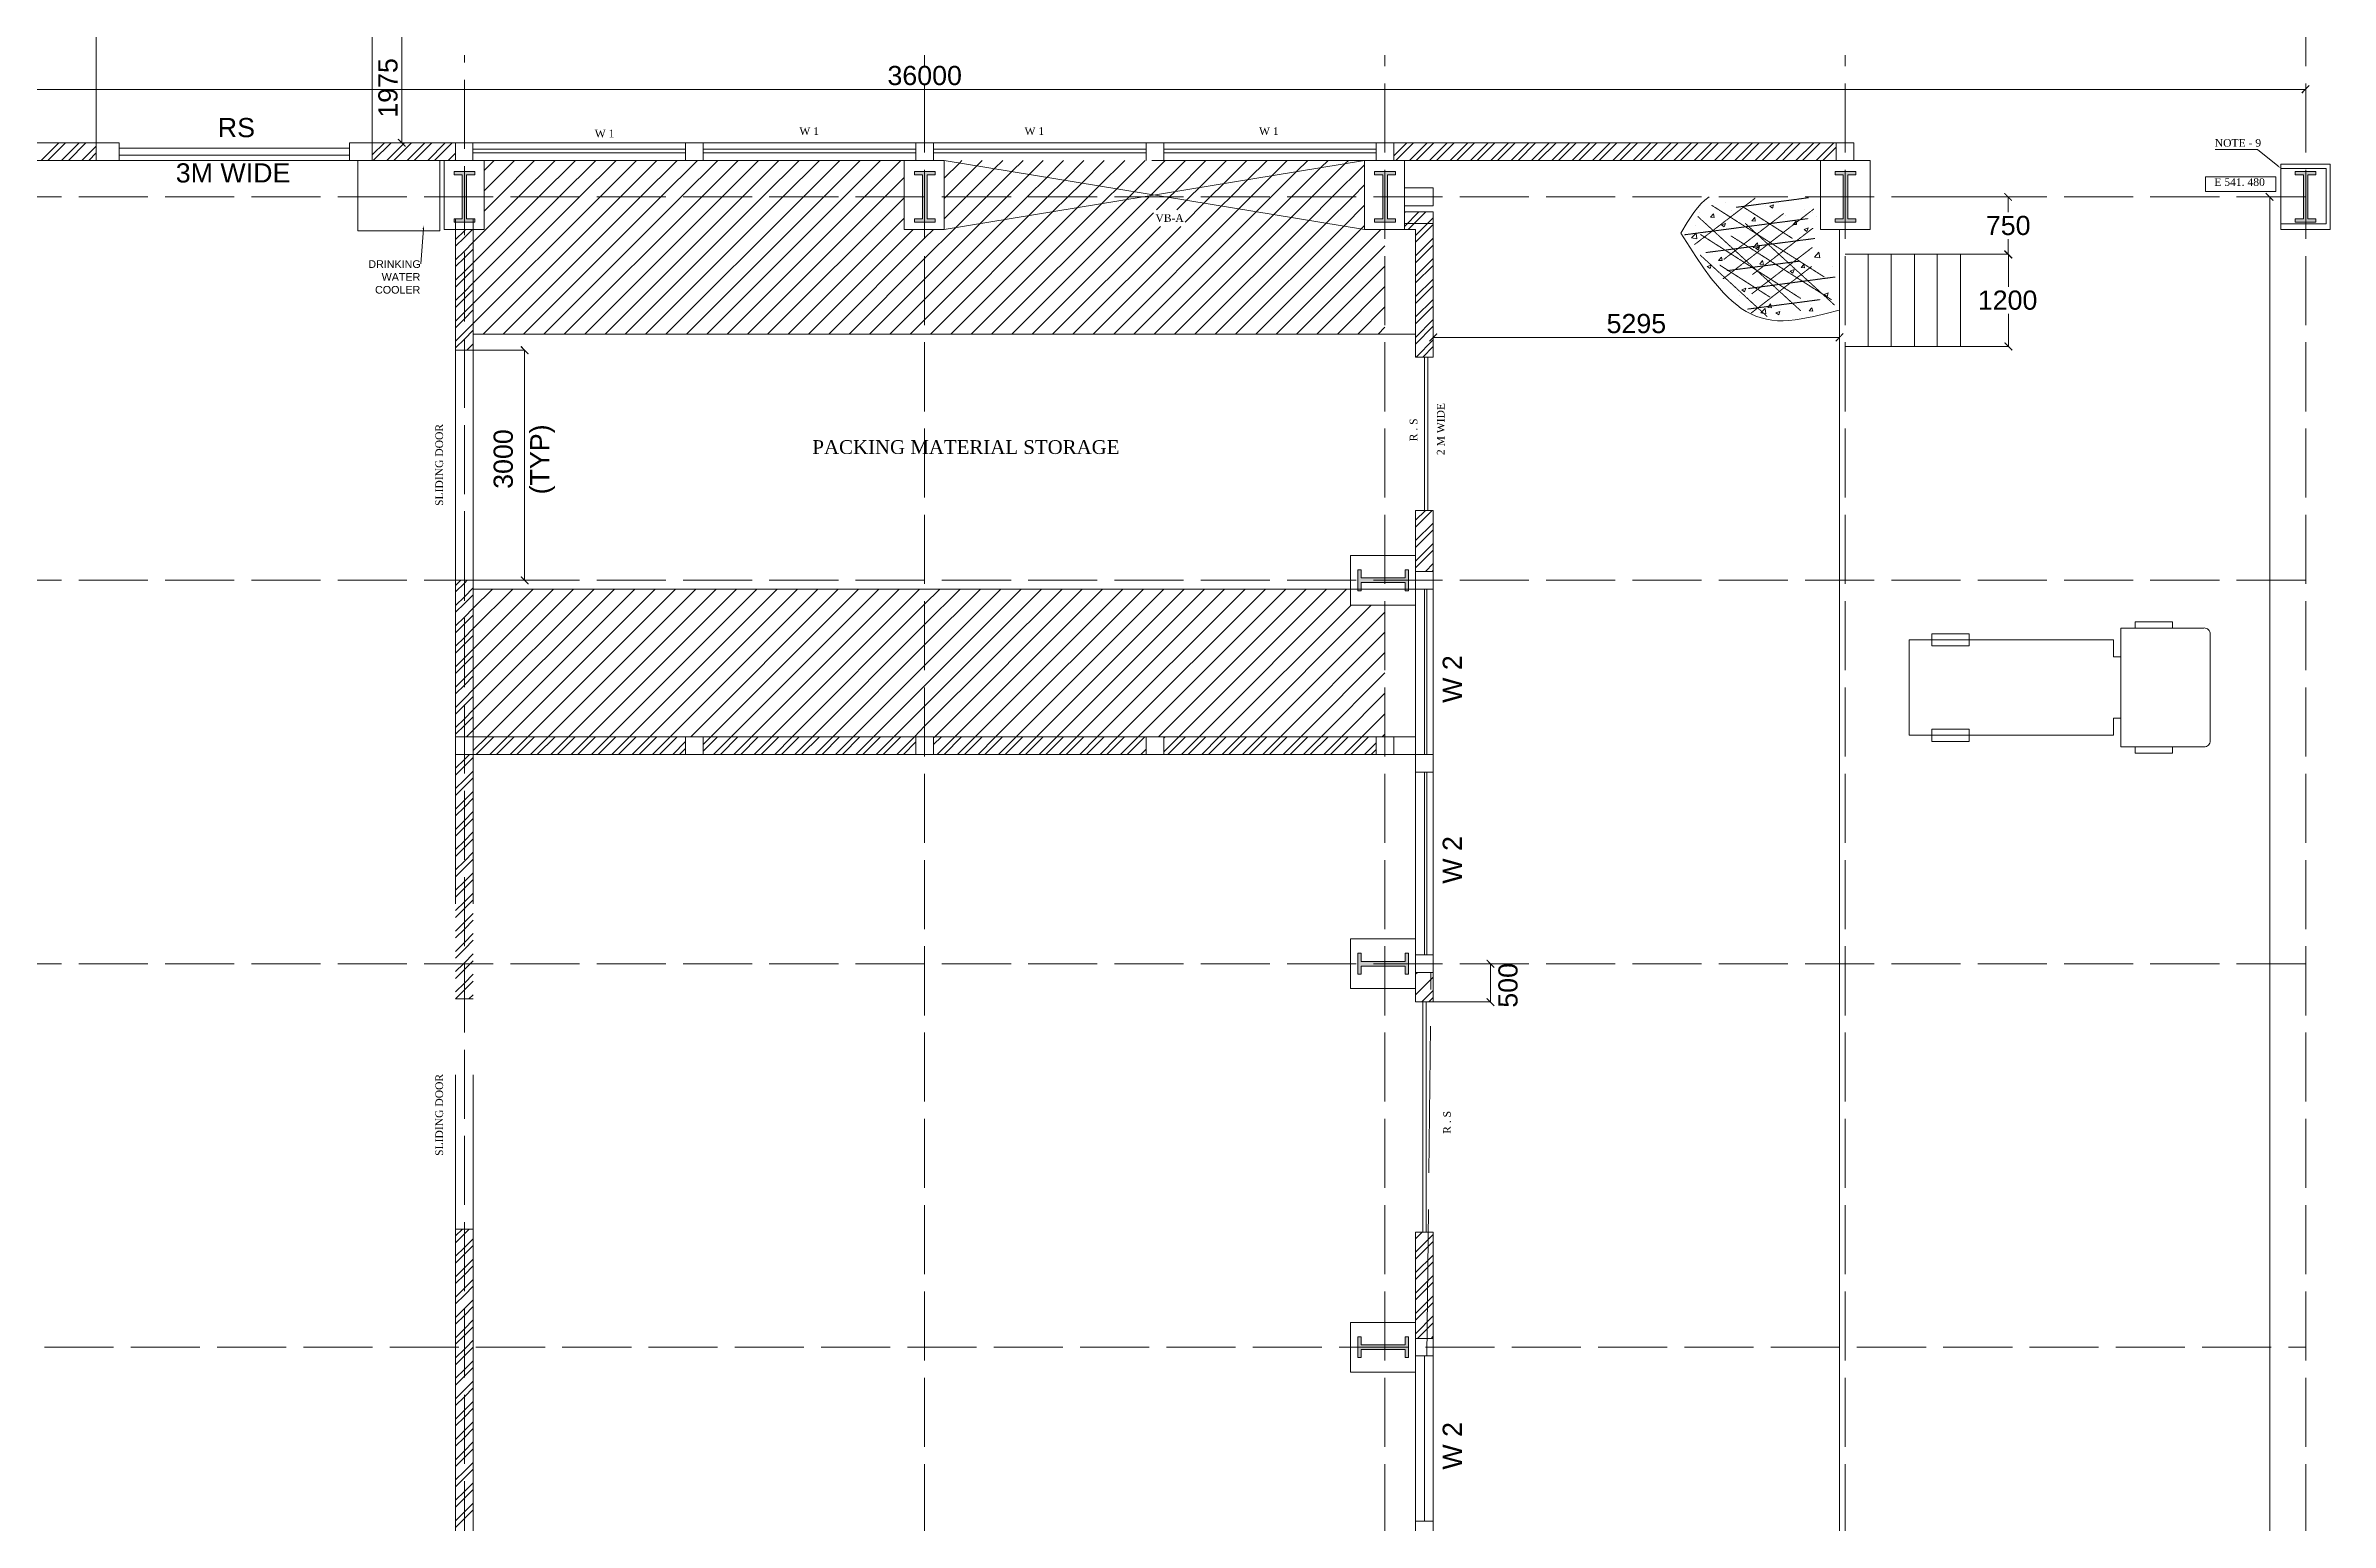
# Model space of a CAD drawing. Header units: inches. Extents: x 2602 to 127694, y 109 to 91908.
# Drawn here: x 73851 to 103631, y 59390 to 78644 of the extents above; entities that cross this region are included whole.
import ezdxf

# ---------------------------------------------------------------- set-up
doc = ezdxf.new("R2010")
doc.units = ezdxf.units.IN
doc.header["$MEASUREMENT"] = 0
doc.linetypes.add('PDF_IMPORT', pattern=[1, 0.8, -0.2])
doc.layers.add('PDF_Geometry', color=7, linetype='Continuous')
doc.layers.add('PDF_Solid Fills', color=7, linetype='Continuous', true_color=0x724639)
doc.layers.add('PDF_Text', color=230, linetype='Continuous', true_color=0xff007f)
doc.styles.add('PDF Arial', font='arial.ttf')
doc.styles.add('PDF Times New Roman', font='times.ttf')

msp = doc.modelspace()

# ---------------------------------------------------------------- hatches: boundary and pattern name
at = {"layer": 'PDF_Solid Fills', "true_color": 0x00b8b8, "transparency": 33554559}
for points in [[(103254, 78033), (103264, 78020), (103362, 78121), (103352, 78131)], [(78449, 77432), (78436, 77423), (78538, 77324), (78548, 77334)], [(102883, 76619), (102896, 76629), (102795, 76727), (102785, 76717)], [(91993, 74887), (91983, 74897), (91882, 74795), (91895, 74785)], [(97179, 74795), (97189, 74785), (97287, 74887), (97277, 74897)], [(80139, 74618), (80148, 74628), (80050, 74730), (80040, 74717)], [(80050, 71728), (80040, 71718), (80139, 71617), (80148, 71630)]]:
    msp.add_hatch(color=132, dxfattribs=at).paths.add_polyline_path(points)
at = {"layer": 'PDF_Solid Fills', "transparency": 33554559}
for points in [[(79446, 76343), (79446, 76386), (79338, 76386), (79338, 76960), (79446, 76960), (79446, 77003), (79174, 77003), (79174, 76960), (79279, 76960), (79279, 76386), (79174, 76386), (79174, 76343)], [(85446, 76343), (85446, 76386), (85341, 76386), (85341, 76960), (85446, 76960), (85446, 77003), (85174, 77003), (85174, 76960), (85279, 76960), (85279, 76386), (85174, 76386), (85174, 76343)], [(91445, 77003), (91173, 77003), (91173, 76960), (91281, 76960), (91281, 76386), (91173, 76386), (91173, 76343), (91445, 76343), (91445, 76386), (91340, 76386), (91340, 76960), (91445, 76960)], [(97445, 77003), (97176, 77003), (97176, 76960), (97281, 76960), (97281, 76386), (97176, 76386), (97176, 76343), (97445, 76343), (97445, 76386), (97340, 76386), (97340, 76960), (97445, 76960)], [(103444, 77003), (103175, 77003), (103175, 76960), (103280, 76960), (103280, 76386), (103175, 76386), (103175, 76343), (103444, 76343), (103444, 76386), (103339, 76386), (103339, 76960), (103444, 76960)], [(91613, 71810), (91570, 71810), (91570, 71705), (90996, 71705), (90996, 71810), (90953, 71810), (90953, 71538), (90996, 71538), (90996, 71646), (91570, 71646), (91570, 71538), (91613, 71538)], [(91613, 66539), (91613, 66811), (91570, 66811), (91570, 66703), (90996, 66703), (90996, 66811), (90953, 66811), (90953, 66539), (90996, 66539), (90996, 66644), (91570, 66644), (91570, 66539)], [(91613, 61809), (91570, 61809), (91570, 61704), (90996, 61704), (90996, 61809), (90953, 61809), (90953, 61540), (90996, 61540), (90996, 61645), (91570, 61645), (91570, 61540), (91613, 61540)]]:
    msp.add_hatch(color=256, dxfattribs=at).paths.add_polyline_path(points)
at = {"layer": 'PDF_Solid Fills', "true_color": 0xb85b00, "transparency": 33554559}
for points in [[(99475, 76619), (99485, 76629), (99387, 76727), (99377, 76717)], [(99387, 75979), (99377, 75966), (99475, 75868), (99485, 75878)], [(99478, 75868), (99492, 75878), (99390, 75979), (99380, 75966)], [(99390, 74779), (99380, 74769), (99478, 74667), (99492, 74677)], [(92728, 66618), (92738, 66628), (92639, 66729), (92629, 66719)], [(92738, 66129), (92639, 66227), (92629, 66218), (92728, 66119)]]:
    msp.add_hatch(color=32, dxfattribs=at).paths.add_polyline_path(points)

# ---------------------------------------------------------------- linework, layer by layer
at = {"layer": 'PDF_Geometry', "color": 30, "linetype": 'PDF_IMPORT', "lineweight": 0, "ltscale": 1125.093782, "true_color": 0xff7f00}
for points in [[(103310, 22122), (103310, 88290)], [(79309, 17399), (79309, 71673), (79309, 78521)], [(85308, 22122), (85308, 78521)], [(91308, 22122), (91308, 78521)], [(97307, 22122), (97307, 78521)], [(103310, 76675), (11954, 76675), (7837, 76675)], [(103310, 71673), (11954, 71673), (7837, 71673)], [(103310, 66674), (11954, 66674), (7837, 66674)], [(11954, 61675), (103310, 61675)]]:
    msp.add_lwpolyline(points, dxfattribs=at)
at = {"layer": 'PDF_Geometry', "color": 15, "lineweight": 0, "true_color": 0x944a4a}
for points in [[(74507, 77147), (74507, 79164), (74507, 83022), (78108, 83022), (78108, 79164), (78108, 77147)], [(97307, 75924), (98809, 75924), (98809, 74723), (97307, 74723)], [(97609, 75924), (97609, 74723)], [(97907, 75924), (97907, 74723)], [(98209, 75924), (98209, 74723)], [(98507, 75924), (98507, 74723)]]:
    msp.add_lwpolyline(points, dxfattribs=at)
at = {"layer": 'PDF_Geometry', "color": 132, "lineweight": 0, "true_color": 0x00b8b8}
for points in [[(78108, 83022), (78492, 83022), (78492, 80745), (78492, 78823), (78108, 78823), (78492, 78823), (78492, 77924), (78492, 77377), (78108, 77377)], [(103310, 78075), (67307, 78075)], [(103310, 78075), (103310, 78075)], [(102841, 76675), (102841, 76675)], [(102841, 26675), (102841, 51496), (102841, 76675)], [(91937, 74841), (91937, 74841)], [(97232, 74841), (91937, 74841)], [(91937, 74841), (91937, 74841)], [(97232, 74841), (97232, 74841)], [(79424, 71673), (80093, 71673), (80093, 72994), (80093, 74674), (79424, 74674)]]:
    msp.add_lwpolyline(points, dxfattribs=at)
at = {"layer": 'PDF_Geometry', "color": 12, "linetype": 'PDF_IMPORT', "lineweight": 0, "ltscale": 15587.305114, "true_color": 0xdd0000}
msp.add_lwpolyline([(10334, 41675), (10334, 77147), (91708, 77147)], dxfattribs=at)
at = {"layer": 'PDF_Geometry', "color": 12, "lineweight": 0, "true_color": 0xdd0000}
for points in [[(35433, 77147), (35430, 77377), (74808, 77377), (74808, 77147)], [(73792, 77147), (74021, 77377)], [(73880, 77147), (74110, 77377)], [(74057, 77147), (74287, 77377)], [(74146, 77147), (74375, 77377)], [(74323, 77147), (74507, 77334)], [(74411, 77147), (74507, 77246)], [(77810, 77147), (77810, 77377), (91937, 77377)], [(78108, 77223), (78266, 77377)], [(78121, 77147), (78354, 77377)], [(78298, 77147), (78528, 77377)], [(78387, 77147), (78617, 77377)], [(78564, 77147), (78794, 77377)], [(78653, 77147), (78882, 77377)], [(78830, 77147), (79059, 77377)], [(78918, 77147), (79148, 77377)], [(79096, 77147), (79191, 77242)], [(79184, 77147), (79191, 77157)], [(79191, 77377), (79191, 77147)], [(79420, 77377), (79420, 77147)], [(82192, 77246), (79420, 77246)], [(82192, 77295), (79424, 77295)], [(82192, 77377), (82192, 77147)], [(82422, 77377), (82422, 77147)], [(85193, 77295), (82422, 77295)], [(85190, 77246), (82422, 77246)], [(85193, 77377), (85193, 77147)], [(88191, 77246), (85420, 77246)], [(85423, 77377), (85423, 77147)], [(88195, 77295), (85423, 77295)], [(88195, 77377), (88195, 77147)], [(91189, 77246), (88421, 77246)], [(88424, 77377), (88424, 77147)], [(91193, 77295), (88424, 77295)], [(91193, 77377), (91193, 77147)], [(91308, 77377), (91422, 77377), (91422, 77147)], [(91422, 77209), (91593, 77377)], [(91452, 77147), (91681, 77377)], [(91626, 77147), (91859, 77377)], [(91708, 77377), (97422, 77377), (97422, 77147)], [(97192, 77377), (97192, 77331), (97192, 77147), (91708, 77147)], [(91714, 77147), (91947, 77377)], [(91891, 77147), (92121, 77377)], [(91980, 77147), (92210, 77377)], [(92157, 77147), (92387, 77377)], [(92246, 77147), (92475, 77377)], [(92423, 77147), (92652, 77377)], [(92511, 77147), (92741, 77377)], [(92688, 77147), (92918, 77377)], [(92777, 77147), (93007, 77377)], [(92954, 77147), (93184, 77377)], [(93043, 77147), (93272, 77377)], [(93217, 77147), (93449, 77377)], [(93305, 77147), (93538, 77377)], [(93482, 77147), (93712, 77377)], [(93571, 77147), (93800, 77377)], [(93748, 77147), (93978, 77377)], [(93837, 77147), (94066, 77377)], [(94014, 77147), (94243, 77377)], [(94102, 77147), (94332, 77377)], [(94279, 77147), (94509, 77377)], [(94368, 77147), (94598, 77377)], [(94545, 77147), (94775, 77377)], [(94634, 77147), (94863, 77377)], [(94811, 77147), (95040, 77377)], [(94896, 77147), (95129, 77377)], [(95073, 77147), (95303, 77377)], [(95162, 77147), (95391, 77377)], [(95339, 77147), (95568, 77377)], [(95427, 77147), (95657, 77377)], [(95605, 77147), (95834, 77377)], [(95693, 77147), (95923, 77377)], [(95870, 77147), (96100, 77377)], [(95959, 77147), (96188, 77377)], [(96136, 77147), (96366, 77377)], [(96224, 77147), (96454, 77377)], [(96402, 77147), (96631, 77377)], [(96490, 77147), (96720, 77377)], [(96664, 77147), (96897, 77377)], [(96753, 77147), (96982, 77377)], [(96930, 77147), (97159, 77377)], [(97018, 77147), (97192, 77321)], [(91563, 76557), (91937, 76557), (91937, 76675), (91937, 76790), (91563, 76790)], [(78774, 76255), (78741, 75799)], [(79194, 76117), (79309, 76232), (79325, 76248)], [(79194, 76029), (79309, 76143), (79414, 76248)], [(91563, 76288), (91750, 76478)], [(91563, 76465), (91573, 76478)], [(91563, 76478), (91793, 76478), (91937, 76478), (91937, 74585), (91708, 74585), (91708, 76248), (91563, 76248)], [(91937, 76327), (91563, 76327)], [(91609, 76248), (91839, 76478)], [(91708, 76170), (91937, 76399)], [(91708, 76081), (91937, 76311)], [(97232, 27102), (97232, 76248)], [(79194, 75851), (79309, 75966), (79424, 76081)], [(79194, 75763), (79309, 75878), (79424, 75992)], [(91708, 75904), (91937, 76134)], [(91708, 75815), (91937, 76045)], [(79194, 75586), (79309, 75701), (79424, 75815)], [(79194, 75497), (79309, 75612), (79424, 75727)], [(91708, 75638), (91937, 75868)], [(91708, 75550), (91937, 75779)], [(79194, 75320), (79309, 75435), (79424, 75550)], [(79194, 75231), (79309, 75346), (79424, 75461)], [(91708, 75373), (91937, 75602)], [(91708, 75284), (91937, 75514)], [(79194, 75054), (79309, 75169), (79424, 75284)], [(79194, 74966), (79309, 75081), (79424, 75199)], [(91708, 75107), (91937, 75336)], [(91708, 75018), (91937, 75248)], [(91708, 74841), (91937, 75074)], [(79194, 74792), (79309, 74907), (79424, 75022)], [(79194, 74703), (79309, 74818), (79424, 74933)], [(79342, 74674), (79424, 74756)], [(79424, 74884), (91708, 74884)], [(91708, 74753), (91937, 74985)], [(91714, 74585), (91937, 74808)], [(91937, 74841), (97232, 74841)], [(79194, 74674), (79424, 74674)], [(91803, 74585), (91937, 74720)], [(91708, 72456), (91836, 72584)], [(91708, 72368), (91924, 72584)], [(91708, 71787), (91708, 72584), (91937, 72584), (91937, 71787)], [(91708, 72191), (91937, 72420)], [(91708, 72102), (91937, 72332)], [(91708, 71925), (91937, 72155)], [(91708, 71837), (91937, 72066)], [(91708, 66788), (91937, 66788), (91937, 71787), (91708, 71787), (91708, 66788), (91937, 66788), (91937, 66175), (91708, 66175), (91708, 66559), (91937, 66559), (91708, 66559)], [(91836, 71787), (91937, 71892)], [(91924, 71787), (91937, 71804)], [(79194, 71607), (79260, 71673)], [(79194, 71522), (79309, 71636), (79345, 71673)], [(79424, 71673), (79194, 71673)], [(79194, 71345), (79309, 71459), (79424, 71574)], [(79194, 71256), (79309, 71371), (79424, 71486)], [(91937, 71558), (91708, 71558), (79424, 71558)], [(91823, 71558), (91823, 69403)], [(91855, 71558), (91855, 69403)], [(79194, 71079), (79309, 71194), (79424, 71308)], [(79194, 70990), (79309, 71105), (79424, 71220)], [(79194, 70813), (79309, 70928), (79424, 71043)], [(79194, 70725), (79309, 70839), (79424, 70954)], [(79194, 70547), (79309, 70662), (79424, 70777)], [(79194, 70459), (79309, 70574), (79424, 70688)], [(79194, 70282), (79309, 70397), (79424, 70511)], [(79194, 70193), (79309, 70308), (79424, 70423)], [(79194, 70016), (79309, 70131), (79424, 70249)], [(79194, 69927), (79309, 70046), (79424, 70160)], [(79194, 69754), (79309, 69868), (79424, 69983)], [(79194, 69665), (79309, 69780), (79424, 69895)], [(79338, 69632), (79424, 69718)], [(91708, 69632), (79194, 69632)], [(79194, 69222), (79309, 69337), (79374, 69403)], [(79194, 69399), (79197, 69403)], [(91708, 69403), (79194, 69403)], [(79424, 69452), (79604, 69632)], [(79424, 69629), (79427, 69632)], [(79463, 69403), (79693, 69632)], [(79640, 69403), (79870, 69632)], [(79729, 69403), (79958, 69632)], [(79906, 69403), (80135, 69632)], [(79994, 69403), (80224, 69632)], [(80171, 69403), (80401, 69632)], [(80257, 69403), (80490, 69632)], [(80434, 69403), (80667, 69632)], [(80522, 69403), (80752, 69632)], [(80700, 69403), (80929, 69632)], [(80788, 69403), (81018, 69632)], [(80965, 69403), (81195, 69632)], [(81054, 69403), (81283, 69632)], [(81231, 69403), (81461, 69632)], [(81319, 69403), (81549, 69632)], [(81497, 69403), (81726, 69632)], [(81585, 69403), (81815, 69632)], [(81762, 69403), (81992, 69632)], [(81851, 69403), (82080, 69632)], [(82025, 69403), (82192, 69570)], [(82113, 69403), (82192, 69481)], [(82192, 69632), (82192, 69403)], [(82422, 69534), (82520, 69632)], [(82422, 69445), (82609, 69632)], [(82422, 69632), (82422, 69403)], [(82556, 69403), (82786, 69632)], [(82645, 69403), (82874, 69632)], [(82822, 69403), (83051, 69632)], [(82910, 69403), (83140, 69632)], [(83087, 69403), (83317, 69632)], [(83176, 69403), (83406, 69632)], [(83353, 69403), (83583, 69632)], [(83442, 69403), (83671, 69632)], [(83616, 69403), (83848, 69632)], [(83704, 69403), (83937, 69632)], [(83881, 69403), (84111, 69632)], [(83970, 69403), (84199, 69632)], [(84147, 69403), (84377, 69632)], [(84236, 69403), (84465, 69632)], [(84413, 69403), (84642, 69632)], [(84501, 69403), (84731, 69632)], [(84678, 69403), (84908, 69632)], [(84767, 69403), (84997, 69632)], [(84944, 69403), (85174, 69632)], [(85033, 69403), (85193, 69567)], [(85193, 69632), (85193, 69403)], [(85423, 69619), (85439, 69632)], [(85423, 69531), (85528, 69632)], [(85423, 69632), (85423, 69403)], [(85472, 69403), (85702, 69632)], [(85561, 69403), (85790, 69632)], [(85738, 69403), (85967, 69632)], [(85826, 69403), (86056, 69632)], [(86004, 69403), (86233, 69632)], [(86092, 69403), (86322, 69632)], [(86269, 69403), (86499, 69632)], [(86358, 69403), (86587, 69632)], [(86535, 69403), (86765, 69632)], [(86623, 69403), (86853, 69632)], [(86801, 69403), (87030, 69632)], [(86886, 69403), (87119, 69632)], [(87063, 69403), (87293, 69632)], [(87152, 69403), (87381, 69632)], [(87329, 69403), (87558, 69632)], [(87417, 69403), (87647, 69632)], [(87594, 69403), (87824, 69632)], [(87683, 69403), (87913, 69632)], [(87860, 69403), (88090, 69632)], [(87949, 69403), (88178, 69632)], [(88126, 69403), (88195, 69472)], [(88195, 69632), (88195, 69403)], [(88424, 69435), (88621, 69632)], [(88424, 69613), (88444, 69632)], [(88424, 69632), (88424, 69403)], [(88480, 69403), (88710, 69632)], [(88654, 69403), (88887, 69632)], [(88742, 69403), (88972, 69632)], [(88920, 69403), (89149, 69632)], [(89008, 69403), (89238, 69632)], [(89185, 69403), (89415, 69632)], [(89274, 69403), (89503, 69632)], [(89451, 69403), (89681, 69632)], [(89540, 69403), (89769, 69632)], [(89717, 69403), (89946, 69632)], [(89805, 69403), (90035, 69632)], [(89982, 69403), (90212, 69632)], [(90071, 69403), (90301, 69632)], [(90245, 69403), (90478, 69632)], [(90333, 69403), (90566, 69632)], [(90510, 69403), (90740, 69632)], [(90599, 69403), (90829, 69632)], [(90776, 69403), (91006, 69632)], [(90865, 69403), (91094, 69632)], [(91042, 69403), (91193, 69554)], [(91130, 69403), (91193, 69465)], [(91193, 69632), (91193, 69403)], [(91422, 69632), (91422, 69403)], [(91937, 69173), (91708, 69173), (91708, 69403), (91937, 69403)], [(79194, 69134), (79309, 69248), (79424, 69363)], [(79194, 68957), (79309, 69071), (79424, 69186)], [(79194, 68868), (79309, 68983), (79424, 69098)], [(91823, 69173), (91823, 66788)], [(91855, 69173), (91855, 66788)], [(79194, 68691), (79309, 68806), (79424, 68920)], [(79194, 68602), (79309, 68717), (79424, 68832)], [(79194, 68425), (79309, 68540), (79424, 68658)], [(79194, 68337), (79309, 68455), (79424, 68569)], [(79194, 68163), (79309, 68278), (79424, 68392)], [(79194, 68074), (79309, 68189), (79424, 68304)], [(79194, 67897), (79309, 68012), (79424, 68127)], [(79194, 67808), (79309, 67923), (79424, 68038)], [(79194, 67631), (79309, 67746), (79424, 67861)], [(79194, 67543), (79309, 67658), (79424, 67772)], [(79194, 67366), (79309, 67480), (79424, 67595)], [(79194, 67277), (79309, 67392), (79424, 67507)], [(79194, 67100), (79309, 67215), (79424, 67330)], [(79194, 67011), (79309, 67126), (79424, 67241)], [(79194, 66834), (79309, 66949), (79424, 67067)], [(79194, 66746), (79309, 66864), (79424, 66979)], [(79194, 66572), (79296, 66674), (79309, 66687), (79424, 66801)], [(79194, 66483), (79309, 66598), (79384, 66674), (79424, 66713)], [(79194, 66306), (79309, 66421), (79424, 66536)], [(79194, 66218), (79309, 66332), (79424, 66447)], [(91708, 66536), (91731, 66559)], [(91708, 66270), (91937, 66500)], [(79194, 66214), (79309, 66214), (79424, 66214)], [(79368, 66214), (79424, 66270)], [(91790, 66175), (91937, 66323)], [(91878, 66175), (91937, 66234)], [(79194, 63124), (79282, 63213)], [(79194, 63036), (79309, 63151), (79371, 63213)], [(79194, 63213), (79424, 63213)], [(91708, 63088), (91793, 63174)], [(91708, 61789), (91708, 63174), (91937, 63174), (91937, 61789)], [(91708, 62911), (91937, 63141)], [(79194, 62859), (79309, 62974), (79424, 63088)], [(79194, 62770), (79309, 62885), (79424, 63000)], [(91708, 62823), (91937, 63052)], [(91708, 62646), (91937, 62875)], [(79194, 62593), (79309, 62708), (79424, 62823)], [(79194, 62504), (79309, 62619), (79424, 62734)], [(79194, 62327), (79309, 62442), (79424, 62557)], [(91708, 62557), (91937, 62787)], [(91708, 62380), (91937, 62609)], [(79194, 62239), (79309, 62354), (79424, 62468)], [(79194, 62062), (79309, 62176), (79424, 62291)], [(91708, 62291), (91937, 62521)], [(91708, 62114), (91937, 62344)], [(91708, 62026), (91937, 62255)], [(79194, 61973), (79309, 62088), (79424, 62203)], [(79194, 61796), (79309, 61914), (79424, 62029)], [(91708, 61848), (91937, 62081)], [(91734, 61789), (91937, 61993)], [(79194, 61711), (79309, 61825), (79424, 61940)], [(79194, 61534), (79309, 61648), (79335, 61675), (79424, 61763)], [(79194, 61445), (79309, 61560), (79424, 61675)], [(91911, 61789), (91937, 61816)], [(79194, 61268), (79309, 61383), (79424, 61497)], [(79194, 61179), (79309, 61294), (79424, 61409)], [(91937, 61560), (91708, 61560)], [(91823, 61560), (91823, 59405)], [(79194, 61002), (79309, 61117), (79424, 61232)], [(79194, 60914), (79309, 61028), (79424, 61143)], [(79194, 60736), (79309, 60851), (79424, 60966)], [(79194, 60648), (79309, 60763), (79424, 60878)], [(79194, 60471), (79309, 60586), (79424, 60700)], [(79194, 60382), (79309, 60497), (79424, 60612)], [(79194, 60205), (79309, 60323), (79424, 60438)], [(79194, 60120), (79309, 60235), (79424, 60349)], [(79194, 59943), (79309, 60057), (79424, 60172)], [(79194, 59854), (79309, 59969), (79424, 60084)], [(79194, 59677), (79309, 59792), (79424, 59907)], [(79194, 59588), (79309, 59703), (79424, 59818)], [(79194, 59411), (79309, 59526), (79424, 59641)], [(79194, 59323), (79309, 59438), (79424, 59552)], [(91937, 59405), (91708, 59405)]]:
    msp.add_lwpolyline(points, dxfattribs=at)
at = {"layer": 'PDF_Geometry', "lineweight": 0}
for points in [[(77810, 77308), (74808, 77308)], [(77810, 77216), (74808, 77216)]]:
    msp.add_lwpolyline(points, dxfattribs=at)
at = {"layer": 'PDF_Geometry', "color": 202, "lineweight": 0, "true_color": 0x8a00b8}
for points in [[(77918, 77147), (78987, 77147), (78987, 76232), (77918, 76232)], [(98435, 70974), (98924, 70974), (98924, 70820), (98435, 70820)], [(101086, 71131), (101574, 71131), (101574, 71049), (101086, 71049)], [(98435, 69573), (98924, 69573), (98924, 69731), (98435, 69731)], [(101086, 69419), (101574, 69419), (101574, 69501), (101086, 69501)]]:
    msp.add_lwpolyline(points, close=True, dxfattribs=at)
at = {"layer": 'PDF_Geometry', "color": 17, "lineweight": 0, "true_color": 0x724639}
for points in [[(79565, 77147), (79565, 76248), (79043, 76248), (79043, 77147)], [(79565, 77147), (79565, 76248), (79043, 76248), (79043, 77147)], [(85564, 77147), (85564, 76248), (85042, 76248), (85042, 77147)], [(85564, 77147), (85564, 76248), (85042, 76248), (85042, 77147)], [(91563, 77147), (91563, 76248), (91042, 76248), (91042, 77147)], [(97632, 77147), (97632, 76248), (96985, 76248), (96985, 77147)], [(79279, 76675), (79279, 76386), (79174, 76386), (79174, 76343), (79309, 76343), (79174, 76343), (79174, 76386), (79279, 76386), (79279, 76675), (79279, 76960), (79174, 76960), (79174, 77003), (79309, 77003), (79174, 77003), (79174, 76960), (79279, 76960)], [(79279, 76675), (79279, 76386), (79174, 76386), (79174, 76343), (79309, 76343), (79174, 76343), (79174, 76386), (79279, 76386), (79279, 76675), (79279, 76960), (79174, 76960), (79174, 77003), (79309, 77003), (79174, 77003), (79174, 76960), (79279, 76960)], [(79338, 76675), (79338, 76386), (79446, 76386), (79446, 76343), (79309, 76343), (79446, 76343), (79446, 76386), (79338, 76386), (79338, 76675), (79338, 76960), (79446, 76960), (79446, 77003), (79309, 77003), (79446, 77003), (79446, 76960), (79338, 76960)], [(79338, 76675), (79338, 76386), (79446, 76386), (79446, 76343), (79309, 76343), (79446, 76343), (79446, 76386), (79338, 76386), (79338, 76675), (79338, 76960), (79446, 76960), (79446, 77003), (79309, 77003), (79446, 77003), (79446, 76960), (79338, 76960)], [(85279, 76675), (85279, 76386), (85174, 76386), (85174, 76343), (85308, 76343), (85174, 76343), (85174, 76386), (85279, 76386), (85279, 76675), (85279, 76960), (85174, 76960), (85174, 77003), (85308, 77003), (85174, 77003), (85174, 76960), (85279, 76960)], [(85279, 76675), (85279, 76386), (85174, 76386), (85174, 76343), (85308, 76343), (85174, 76343), (85174, 76386), (85279, 76386), (85279, 76675), (85279, 76960), (85174, 76960), (85174, 77003), (85308, 77003), (85174, 77003), (85174, 76960), (85279, 76960)], [(85341, 76675), (85341, 76386), (85446, 76386), (85446, 76343), (85308, 76343), (85446, 76343), (85446, 76386), (85341, 76386), (85341, 76675), (85341, 76960), (85446, 76960), (85446, 77003), (85308, 77003), (85446, 77003), (85446, 76960), (85341, 76960)], [(85341, 76675), (85341, 76386), (85446, 76386), (85446, 76343), (85308, 76343), (85446, 76343), (85446, 76386), (85341, 76386), (85341, 76675), (85341, 76960), (85446, 76960), (85446, 77003), (85308, 77003), (85446, 77003), (85446, 76960), (85341, 76960)], [(91281, 76675), (91281, 76386), (91173, 76386), (91173, 76343), (91311, 76343), (91173, 76343), (91173, 76386), (91281, 76386), (91281, 76675), (91281, 76960), (91173, 76960), (91173, 77003), (91311, 77003), (91173, 77003), (91173, 76960), (91281, 76960)], [(91340, 76675), (91340, 76386), (91445, 76386), (91445, 76343), (91311, 76343), (91445, 76343), (91445, 76386), (91340, 76386), (91340, 76675), (91340, 76960), (91445, 76960), (91445, 77003), (91311, 77003), (91445, 77003), (91445, 76960), (91340, 76960)], [(97281, 76675), (97281, 76386), (97176, 76386), (97176, 76343), (97310, 76343), (97176, 76343), (97176, 76386), (97281, 76386), (97281, 76675), (97281, 76960), (97176, 76960), (97176, 77003), (97310, 77003), (97176, 77003), (97176, 76960), (97281, 76960)], [(97340, 76675), (97340, 76386), (97445, 76386), (97445, 76343), (97310, 76343), (97445, 76343), (97445, 76386), (97340, 76386), (97340, 76675), (97340, 76960), (97445, 76960), (97445, 77003), (97310, 77003), (97445, 77003), (97445, 76960), (97340, 76960)], [(103631, 77098), (103631, 76248), (102985, 76248), (102985, 77098)], [(103575, 77045), (103575, 76321), (102985, 76321), (102985, 77045)], [(103280, 76675), (103280, 76386), (103175, 76386), (103175, 76343), (103310, 76343), (103175, 76343), (103175, 76386), (103280, 76386), (103280, 76675), (103280, 76960), (103175, 76960), (103175, 77003), (103310, 77003), (103175, 77003), (103175, 76960), (103280, 76960)], [(103339, 76675), (103339, 76386), (103444, 76386), (103444, 76343), (103310, 76343), (103444, 76343), (103444, 76386), (103339, 76386), (103339, 76675), (103339, 76960), (103444, 76960), (103444, 77003), (103310, 77003), (103444, 77003), (103444, 76960), (103339, 76960)], [(90858, 71997), (91708, 71997), (91708, 71351), (90858, 71351)], [(91285, 71705), (91570, 71705), (91570, 71810), (91613, 71810), (91613, 71676), (91613, 71810), (91570, 71810), (91570, 71705), (91285, 71705), (90996, 71705), (90996, 71810), (90953, 71810), (90953, 71676), (90953, 71810), (90996, 71810), (90996, 71705)], [(91285, 71646), (91570, 71646), (91570, 71538), (91613, 71538), (91613, 71676), (91613, 71538), (91570, 71538), (91570, 71646), (91285, 71646), (90996, 71646), (90996, 71538), (90953, 71538), (90953, 71676), (90953, 71538), (90996, 71538), (90996, 71646)], [(90858, 66998), (91708, 66998), (91708, 66349), (90858, 66349)], [(90858, 66998), (91708, 66998), (91708, 66349), (90858, 66349)], [(90858, 66998), (91708, 66998), (91708, 66349), (90858, 66349)], [(90858, 66998), (91708, 66998), (91708, 66349), (90858, 66349)], [(91285, 66703), (91570, 66703), (91570, 66811), (91613, 66811), (91613, 66674), (91613, 66811), (91570, 66811), (91570, 66703), (91285, 66703), (90996, 66703), (90996, 66811), (90953, 66811), (90953, 66674), (90953, 66811), (90996, 66811), (90996, 66703)], [(91285, 66703), (91570, 66703), (91570, 66811), (91613, 66811), (91613, 66674), (91613, 66811), (91570, 66811), (91570, 66703), (91285, 66703), (90996, 66703), (90996, 66811), (90953, 66811), (90953, 66674), (90953, 66811), (90996, 66811), (90996, 66703)], [(91285, 66703), (91570, 66703), (91570, 66811), (91613, 66811), (91613, 66674), (91613, 66811), (91570, 66811), (91570, 66703), (91285, 66703), (90996, 66703), (90996, 66811), (90953, 66811), (90953, 66674), (90953, 66811), (90996, 66811), (90996, 66703)], [(91285, 66703), (91570, 66703), (91570, 66811), (91613, 66811), (91613, 66674), (91613, 66811), (91570, 66811), (91570, 66703), (91285, 66703), (90996, 66703), (90996, 66811), (90953, 66811), (90953, 66674), (90953, 66811), (90996, 66811), (90996, 66703)], [(91285, 66644), (91570, 66644), (91570, 66539), (91613, 66539), (91613, 66674), (91613, 66539), (91570, 66539), (91570, 66644), (91285, 66644), (90996, 66644), (90996, 66539), (90953, 66539), (90953, 66674), (90953, 66539), (90996, 66539), (90996, 66644)], [(91285, 66644), (91570, 66644), (91570, 66539), (91613, 66539), (91613, 66674), (91613, 66539), (91570, 66539), (91570, 66644), (91285, 66644), (90996, 66644), (90996, 66539), (90953, 66539), (90953, 66674), (90953, 66539), (90996, 66539), (90996, 66644)], [(91285, 66644), (91570, 66644), (91570, 66539), (91613, 66539), (91613, 66674), (91613, 66539), (91570, 66539), (91570, 66644), (91285, 66644), (90996, 66644), (90996, 66539), (90953, 66539), (90953, 66674), (90953, 66539), (90996, 66539), (90996, 66644)], [(91285, 66644), (91570, 66644), (91570, 66539), (91613, 66539), (91613, 66674), (91613, 66539), (91570, 66539), (91570, 66644), (91285, 66644), (90996, 66644), (90996, 66539), (90953, 66539), (90953, 66674), (90953, 66539), (90996, 66539), (90996, 66644)], [(90858, 61996), (91708, 61996), (91708, 61350), (90858, 61350)], [(91285, 61704), (91570, 61704), (91570, 61809), (91613, 61809), (91613, 61675), (91613, 61809), (91570, 61809), (91570, 61704), (91285, 61704), (90996, 61704), (90996, 61809), (90953, 61809), (90953, 61675), (90953, 61809), (90996, 61809), (90996, 61704)], [(91285, 61645), (91570, 61645), (91570, 61540), (91613, 61540), (91613, 61675), (91613, 61540), (91570, 61540), (91570, 61645), (91285, 61645), (90996, 61645), (90996, 61540), (90953, 61540), (90953, 61675), (90953, 61540), (90996, 61540), (90996, 61645)]]:
    msp.add_lwpolyline(points, close=True, dxfattribs=at)
at = {"layer": 'PDF_Geometry', "color": 224, "lineweight": 0, "true_color": 0x940070}
for points in [[(79424, 76081), (80014, 76675), (80490, 77147)], [(79424, 75815), (80280, 76675), (80755, 77147)], [(79424, 75550), (80545, 76675), (81021, 77147)], [(79424, 75284), (80811, 76675), (81287, 77147)], [(79424, 75022), (81077, 76675), (81552, 77147)], [(79551, 74884), (81342, 76675), (81815, 77147)], [(79565, 77016), (79696, 77147)], [(79565, 76750), (79961, 77147)], [(79565, 76485), (79752, 76675), (80224, 77147)], [(79814, 74884), (81605, 76675), (82080, 77147)], [(80080, 74884), (81871, 76675), (82346, 77147)], [(80345, 74884), (82136, 76675), (82612, 77147)], [(80611, 74884), (82402, 76675), (82878, 77147)], [(80877, 74884), (82668, 76675), (83143, 77147)], [(81142, 74884), (82933, 76675), (83406, 77147)], [(81405, 74884), (83196, 76675), (83671, 77147)], [(81670, 74884), (83461, 76675), (83937, 77147)], [(81936, 74884), (83727, 76675), (84203, 77147)], [(82202, 74884), (83993, 76675), (84468, 77147)], [(82468, 74884), (84258, 76675), (84734, 77147)], [(82733, 74884), (84524, 76675), (84997, 77147)], [(84324, 74884), (85308, 75868), (85712, 76271), (86115, 76675), (86443, 77003), (86591, 77147)], [(84590, 74884), (85308, 75602), (86030, 76324), (86381, 76675), (86673, 76967), (86853, 77147)], [(84852, 74884), (85308, 75336), (86348, 76376), (86643, 76675), (86899, 76927), (87119, 77147)], [(85118, 74884), (85308, 75071), (86666, 76429), (86909, 76675), (87129, 76891), (87384, 77147)], [(85384, 74884), (86981, 76481), (87175, 76675), (87355, 76852), (87650, 77147)], [(85564, 76917), (85761, 77114), (85794, 77147)], [(85564, 76652), (85584, 76675), (85987, 77078), (86059, 77147)], [(85564, 76386), (85849, 76675), (86217, 77042), (86325, 77147)], [(85649, 74884), (87299, 76534), (87440, 76675), (87581, 76816), (87916, 77147)], [(85915, 74884), (87617, 76586), (87706, 76675), (87811, 76780), (88182, 77147)], [(86181, 74884), (87936, 76635), (87972, 76675), (88037, 76740), (88444, 77147)], [(87506, 74884), (89175, 76553), (89297, 76675), (89520, 76898), (89772, 77147)], [(87772, 74884), (89405, 76517), (89562, 76675), (89838, 76950), (90035, 77147)], [(88034, 74884), (89631, 76478), (89825, 76675), (90156, 77003), (90301, 77147)], [(88250, 76688), (88267, 76704), (88710, 77147)], [(88300, 74884), (89861, 76442), (90091, 76675), (90474, 77055), (90566, 77147)], [(88329, 76504), (88493, 76665), (88500, 76675), (88569, 76740), (88975, 77147)], [(88565, 74884), (90087, 76403), (90356, 76675), (90789, 77108), (90832, 77147)], [(88595, 76504), (88723, 76629), (88765, 76675), (88887, 76793), (89241, 77147)], [(88703, 76343), (88949, 76593), (89031, 76675), (89205, 76845), (89507, 77147)], [(85042, 76927), (84790, 76675), (82999, 74884)], [(88831, 74884), (90314, 76366), (90622, 76675), (91042, 77091)], [(83261, 74884), (85042, 76662)], [(86443, 74884), (88234, 76675)], [(89097, 74884), (90543, 76330), (90888, 76675), (91042, 76829)], [(89362, 74884), (90770, 76291), (91042, 76563)], [(83527, 74884), (85042, 76396)], [(83793, 74884), (85157, 76248)], [(84058, 74884), (85308, 76134), (85423, 76248)], [(86709, 74884), (88290, 76465)], [(86974, 74884), (88382, 76288)], [(87240, 74884), (88647, 76288)], [(89625, 74884), (90999, 76255), (91042, 76298)], [(89891, 74884), (91255, 76248)], [(90156, 74884), (91308, 76035)], [(90422, 74884), (91308, 75769)], [(90688, 74884), (91308, 75504)], [(90953, 74884), (91308, 75238)], [(91219, 74884), (91308, 74972)], [(79424, 71308), (79673, 71558)], [(79424, 71043), (79939, 71558)], [(79424, 70777), (80204, 71558)], [(79424, 70511), (80470, 71558)], [(79424, 70249), (80732, 71558)], [(79424, 69983), (80998, 71558)], [(79424, 69718), (81264, 71558)], [(79604, 69632), (81529, 71558)], [(79870, 69632), (81795, 71558)], [(80135, 69632), (82061, 71558)], [(80401, 69632), (82326, 71558)], [(80667, 69632), (82589, 71558)], [(80929, 69632), (82855, 71558)], [(81195, 69632), (83120, 71558)], [(81461, 69632), (83386, 71558)], [(81726, 69632), (83652, 71558)], [(81992, 69632), (83917, 71558)], [(82258, 69632), (84180, 71558)], [(82520, 69632), (84445, 71558)], [(82786, 69632), (84711, 71558)], [(83051, 69632), (84977, 71558)], [(83317, 69632), (85243, 71558)], [(83583, 69632), (85308, 71361), (85508, 71558)], [(83848, 69632), (85308, 71095), (85771, 71558)], [(84111, 69632), (85308, 70830), (86036, 71558)], [(84377, 69632), (85308, 70564), (86302, 71558)], [(84642, 69632), (85308, 70298), (86568, 71558)], [(84908, 69632), (85308, 70032), (86833, 71558)], [(85174, 69632), (85308, 69770), (87099, 71558)], [(85439, 69632), (87362, 71558)], [(85702, 69632), (87627, 71558)], [(85967, 69632), (87893, 71558)], [(86233, 69632), (88159, 71558)], [(86499, 69632), (88424, 71558)], [(86765, 69632), (88690, 71558)], [(87030, 69632), (88956, 71558)], [(87293, 69632), (89218, 71558)], [(87558, 69632), (89484, 71558)], [(87824, 69632), (89749, 71558)], [(88090, 69632), (90015, 71558)], [(88355, 69632), (90281, 71558)], [(88621, 69632), (90547, 71558)], [(88887, 69632), (90809, 71558)], [(89149, 69632), (90868, 71351)], [(89415, 69632), (91130, 71351)], [(89681, 69632), (91308, 71259)], [(89946, 69632), (91308, 70997)], [(90212, 69632), (91308, 70731)], [(90478, 69632), (91308, 70465)], [(90740, 69632), (91308, 70200)], [(91006, 69632), (91308, 69934)], [(91271, 69632), (91308, 69668)]]:
    msp.add_lwpolyline(points, dxfattribs=at)
at = {"layer": 'PDF_Geometry', "color": 17, "lineweight": 0, "true_color": 0x724639}
for points in [[(85564, 77147), (91042, 76248)], [(85564, 76248), (91042, 77147)]]:
    msp.add_lwpolyline(points, dxfattribs=at)
at = {"layer": 'PDF_Geometry', "color": 230, "lineweight": 0, "true_color": 0xff007f}
msp.add_lwpolyline([(102946, 77078), (102680, 77291), (102129, 77291)], dxfattribs=at)
at = {"layer": 'PDF_Geometry', "color": 123, "lineweight": 0, "true_color": 0x5bb8b8}
msp.add_lwpolyline([(102004, 76934), (102923, 76934), (102923, 76744), (102004, 76744)], close=True, dxfattribs=at)
at = {"layer": 'PDF_Geometry', "color": 4, "lineweight": 0}
for points in [[(97228, 75195), (97061, 75153), (96897, 75113), (96733, 75081), (96654, 75071), (96575, 75061), (96500, 75058), (96425, 75058), (96352, 75064), (96280, 75077), (96211, 75094), (96142, 75117), (96077, 75146), (96015, 75179), (95952, 75218), (95893, 75264), (95834, 75313), (95778, 75366), (95723, 75422), (95667, 75481), (95562, 75609), (95460, 75746), (95359, 75894), (95165, 76199), (95247, 76340), (95290, 76406), (95336, 76471), (95381, 76530), (95431, 76586), (95480, 76632), (95536, 76675)], [(95752, 76606), (95752, 76606)], [(96264, 76567), (96264, 76567)], [(96700, 76642), (96700, 76642)], [(95352, 76301), (95352, 76301)], [(95414, 76475), (95414, 76475)], [(95828, 76491), (95828, 76491)], [(96129, 76409), (96129, 76409)], [(96372, 76530), (96372, 76530)], [(96444, 76403), (96444, 76403)], [(96530, 76429), (96530, 76429)], [(96772, 76511), (96772, 76511)], [(96881, 76475), (96881, 76475)], [(96930, 76412), (96930, 76412)], [(95732, 76107), (95732, 76107)], [(96730, 76140), (96730, 76140)], [(97136, 75766), (97136, 75766)], [(95926, 75382), (95926, 75382)], [(96861, 75514), (96861, 75514)], [(96461, 75209), (96461, 75209)], [(96851, 75264), (96851, 75264)], [(91823, 74585), (91823, 72584)], [(91865, 74585), (91865, 72584)], [(91800, 63174), (91800, 66175)], [(91845, 63174), (91845, 66175)]]:
    msp.add_lwpolyline(points, dxfattribs=at)
at = {"layer": 'PDF_Geometry', "color": 4, "linetype": 'PDF_IMPORT', "lineweight": 0}
for points in [[(95345, 76052), (96136, 76658)], [(95568, 76563), (97035, 75628)], [(95887, 76537), (96831, 76662)], [(95969, 76547), (96621, 76130)], [(95214, 76179), (96821, 76389)], [(95388, 76416), (96726, 75189)], [(95716, 75605), (96897, 76514)], [(95726, 75858), (96507, 76458)], [(96005, 76327), (97166, 75264)], [(96100, 75661), (96887, 76265)], [(95421, 76183), (96726, 75350)], [(95493, 75947), (96910, 76130)], [(95821, 76163), (97127, 75333)], [(96090, 75409), (96877, 76012)], [(95418, 75914), (96290, 75113)], [(95673, 75783), (96326, 75366)], [(95765, 75710), (96713, 75835)], [(96083, 75159), (96867, 75763)], [(96044, 75478), (97176, 75628)], [(96034, 75209), (96979, 75333)]]:
    msp.add_lwpolyline(points, dxfattribs=at)
at = {"layer": 'PDF_Geometry', "color": 4, "lineweight": 0}
for points in [[(96375, 76570), (96359, 76524), (96323, 76550)], [(95591, 76452), (95598, 76406), (95552, 76409)], [(95746, 76327), (95729, 76281), (95693, 76307)], [(96129, 76406), (96136, 76357), (96090, 76360)], [(96667, 76357), (96674, 76311), (96628, 76314)], [(96825, 76268), (96808, 76222), (96772, 76248)], [(95375, 76127), (95306, 76137), (95365, 76199)], [(96175, 76002), (96106, 76012), (96165, 76074)], [(96192, 76025), (96179, 75979), (96139, 76006)], [(96976, 75878), (96907, 75888), (96966, 75950)], [(95562, 75783), (95549, 75740), (95509, 75763)], [(95693, 75888), (95703, 75842), (95657, 75845)], [(96231, 75842), (96241, 75792), (96195, 75796)], [(96641, 75724), (96625, 75678), (96589, 75704)], [(96769, 75792), (96779, 75746), (96733, 75750)], [(96011, 75481), (95995, 75435), (95959, 75461)], [(97087, 75422), (97074, 75376), (97035, 75402)], [(96274, 75149), (96208, 75159), (96264, 75218)], [(96336, 75277), (96346, 75228), (96300, 75231)], [(96457, 75179), (96444, 75133), (96405, 75159)], [(96874, 75228), (96884, 75182), (96838, 75186)]]:
    msp.add_lwpolyline(points, close=True, dxfattribs=at)
at = {"layer": 'PDF_Geometry', "color": 32, "lineweight": 0, "true_color": 0xb85b00}
for points in [[(98809, 76675), (99432, 76675), (99432, 76475)], [(98809, 76675), (98809, 76675)], [(99432, 76675), (99432, 76675)], [(99432, 76120), (99432, 75924), (98809, 75924), (99436, 75924), (99436, 75500)], [(98809, 75924), (98809, 75924)], [(98809, 75924), (98809, 75924)], [(98809, 74723), (99436, 74723), (99436, 75146)], [(98809, 74723), (98809, 74723)], [(99436, 74723), (99436, 74723)], [(91937, 66175), (92685, 66175), (92685, 66247), (92685, 66674)]]:
    msp.add_lwpolyline(points, dxfattribs=at)
at = {"layer": 'PDF_Geometry', "color": 12, "linetype": 'PDF_IMPORT', "lineweight": 0, "ltscale": 11162.37359, "true_color": 0xdd0000}
for points in [[(79194, 76386), (79194, 26344)], [(79424, 76386), (79424, 40222)]]:
    msp.add_lwpolyline(points, dxfattribs=at)
at = {"layer": 'PDF_Geometry', "color": 202, "lineweight": 0, "true_color": 0x8a00b8}
for points in [[(100902, 70675), (100807, 70675), (100807, 70898), (98140, 70898), (98140, 69652), (100807, 69652), (100807, 69875), (100902, 69875)], [(102063, 70971), (102063, 69580)]]:
    msp.add_lwpolyline(points, dxfattribs=at)
msp.add_lwpolyline([(102066, 69581, -0.414222), (101984, 69501), (100902, 69501), (100902, 71049), (101984, 71049)], format="xyb", dxfattribs=at)
at = {"layer": 'PDF_Geometry', "color": 12, "linetype": 'PDF_IMPORT', "lineweight": 0, "ltscale": 2387.95415, "true_color": 0xdd0000}
msp.add_lwpolyline([(91855, 61560), (91908, 66559)], dxfattribs=at)
at = {"layer": 'PDF_Geometry', "color": 12, "lineweight": 0, "true_color": 0xdd0000}
msp.add_lwpolyline([(91708, 56787), (91937, 56787), (91937, 61789), (91708, 61789), (91708, 56787), (91937, 56787)], close=True, dxfattribs=at)
at = {"layer": 'PDF_Geometry', "color": 202, "lineweight": 0, "true_color": 0x8a00b8}
msp.add_arc((101986, 70972), 80.4, 359.9992, 90.0008, dxfattribs=at)
at = {"layer": 'PDF_Solid Fills', "color": 230, "true_color": 0xff007f, "transparency": 33554559}
msp.add_solid([(102952, 77085), (102985, 77045), (102939, 77072)], dxfattribs=at)
at = {"layer": 'PDF_Solid Fills', "color": 12, "true_color": 0xdd0000, "transparency": 33554559}
msp.add_solid([(78764, 76255), (78777, 76304), (78781, 76252)], dxfattribs=at)

# ---------------------------------------------------------------- texts
at = {"layer": 'PDF_Text', "color": 132, "true_color": 0x00b8b8, "char_height": 250, "attachment_point": 7, "rotation": 90, "style": 'PDF Arial'}
for s, insert in [('1975', (78440, 77705)), ('3000', (79943, 72866)), ('(TYP)', (80491, 72794))]:
    msp.add_mtext(s, dxfattribs=dict(at, insert=insert))
at = {"layer": 'PDF_Text', "color": 132, "true_color": 0x00b8b8, "char_height": 250, "attachment_point": 7, "style": 'PDF Arial'}
for s, insert in [('36000', (84823, 78127)), ('5295', (94197, 74893))]:
    msp.add_mtext(s, dxfattribs=dict(at, insert=insert))
at = {"layer": 'PDF_Text', "color": 32, "true_color": 0xb85b00, "char_height": 250, "attachment_point": 7, "style": 'PDF Arial'}
for s, insert in [('RS', (76094, 77448)), ('3M WIDE', (75546, 76857)), ('750', (99141, 76172)), ('1200', (99036, 75198))]:
    msp.add_mtext(s, dxfattribs=dict(at, insert=insert))
at = {"layer": 'PDF_Text', "attachment_point": 7, "style": 'PDF Times New Roman'}
for s, insert, char_height in [('W 1', (81008, 77447), 100), ('W 1', (83675, 77479), 100), ('W 1', (86610, 77479), 100), ('W 1', (89667, 77479), 100), ('NOTE - 9', (102125, 77325), 100), ('VB-A', (88316, 76345), 100), ('PACKING MATERIAL STORAGE', (83845, 73318), 179.99)]:
    msp.add_mtext(s, dxfattribs=dict(at, insert=insert, char_height=char_height))
at = {"layer": 'PDF_Text', "color": 242, "true_color": 0xdd0037, "insert": (102119, 76814), "char_height": 100, "attachment_point": 7, "style": 'PDF Times New Roman'}
msp.add_mtext('E 541. 480', dxfattribs=at)
at = {"layer": 'PDF_Text', "color": 12, "true_color": 0xdd0000, "char_height": 100, "attachment_point": 7, "style": 'PDF Arial'}
for s, insert in [('DRINKING', (78056, 75745)), ('WATER', (78230, 75579)), ('COOLER', (78144, 75410))]:
    msp.add_mtext(s, dxfattribs=dict(at, insert=insert))
at = {"layer": 'PDF_Text', "color": 32, "true_color": 0xdd6d00, "char_height": 100, "attachment_point": 7, "rotation": 90, "style": 'PDF Times New Roman'}
for s, insert in [('2 M WIDE', (92087, 73306)), ('R . S', (91733, 73486)), ('R . S', (92169, 64456))]:
    msp.add_mtext(s, dxfattribs=dict(at, insert=insert))
at = {"layer": 'PDF_Text', "char_height": 100, "attachment_point": 7, "rotation": 90, "style": 'PDF Times New Roman'}
for insert in [(79032, 72643), (79032, 64168)]:
    msp.add_mtext('SLIDING DOOR', dxfattribs=dict(at, insert=insert))
at = {"layer": 'PDF_Text', "color": 32, "true_color": 0xb85b00, "char_height": 250, "attachment_point": 7, "rotation": 90, "style": 'PDF Arial'}
for s, insert in [('W 2', (92311, 70075)), ('W 2', (92311, 67717)), ('500', (93040, 66100)), ('W 2', (92311, 60077))]:
    msp.add_mtext(s, dxfattribs=dict(at, insert=insert))

doc.saveas('drawing.dxf')
